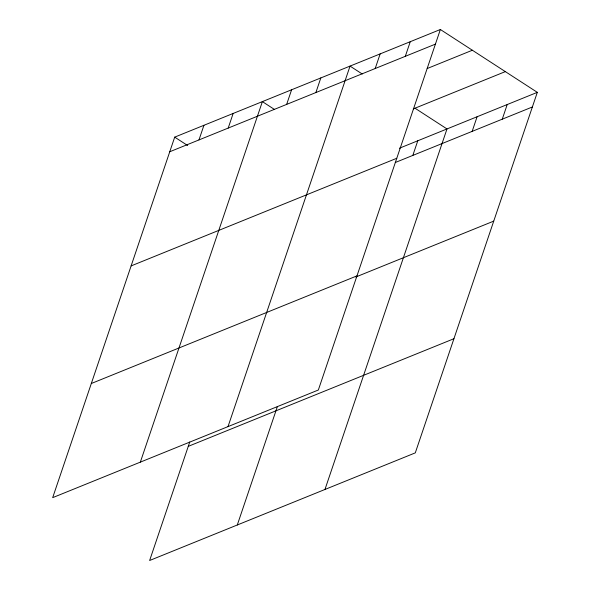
<?xml version="1.0" encoding="UTF-8"?>
<svg xmlns="http://www.w3.org/2000/svg" width="590" height="590" viewBox="0 0 590 590"><rect width="100%" height="100%" fill="white"/><g stroke="black" fill="none" stroke-linecap="round" stroke-linejoin="round"><path stroke-width="0.89" d="M440.369 29.5L174.706 137.131L52.68 497.65L318.342 390.012L440.369 29.5L537.32 92.35L415.294 452.869L149.631 560.5L189.744 441.999M198.978 139.918L203.934 125.294M228.205 128.082L233.153 113.45M140.346 462.125L262.373 101.613L274.564 109.519M286.651 104.401L291.6 89.776M315.871 92.564L320.82 77.932M228.013 426.607L350.047 66.095L362.231 73.993M375.203 68.521L380.152 53.897M237.298 524.982L277.411 406.481M405.308 56.323L410.264 41.698M412.823 155.413L417.772 140.789M324.965 489.464L446.991 128.945L414.999 108.206M472.155 131.378L477.103 116.746M502.26 119.18L507.208 104.548M169.758 151.755L435.42 44.125M427.197 68.536L472.361 50.239M413.332 108.885L505.328 71.611M399.4 148.23L537.32 92.35M131.12 265.906L396.782 158.268M395.285 162.516L532.364 106.982M91.317 383.507L356.98 275.869M355.814 276.998L493.734 221.125M188.269 446.357L453.924 338.726M174.706 137.131L187.657 145.531"/></g></svg>
